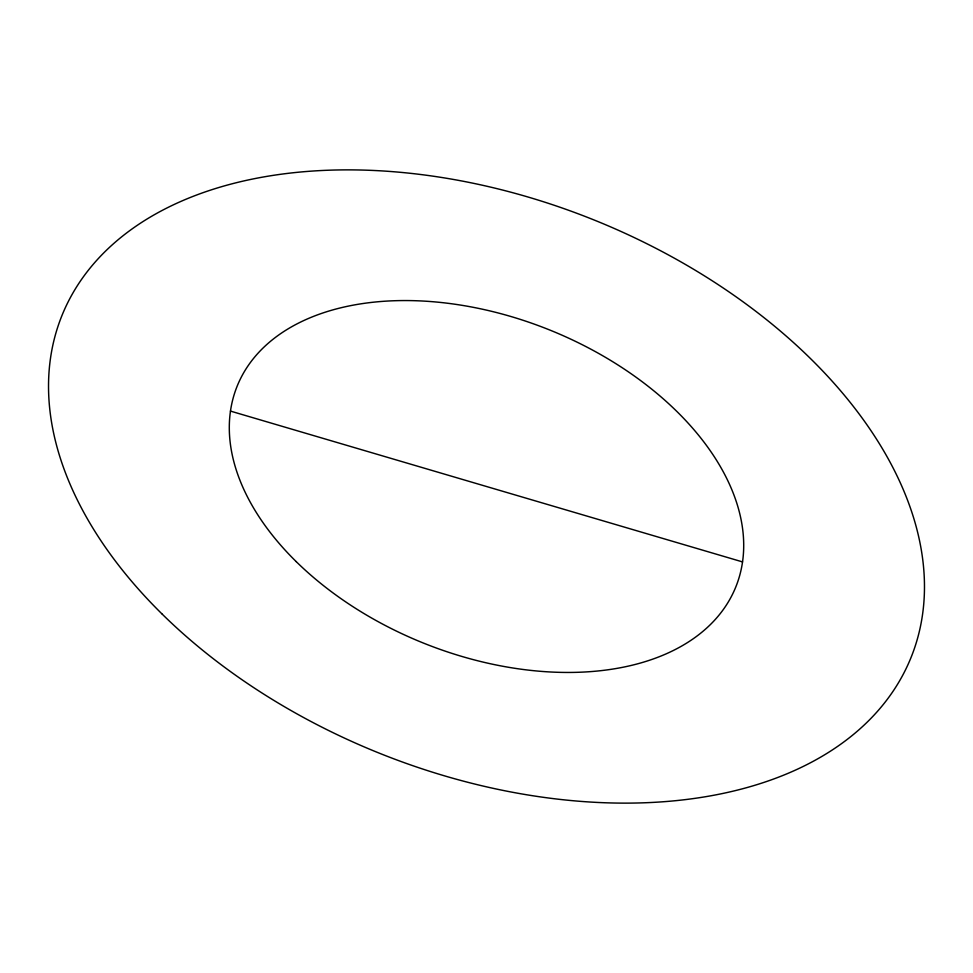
<?xml version="1.0" encoding="UTF-8"?>
<svg xmlns="http://www.w3.org/2000/svg" width="973" height="973" viewBox="0 0 973 973"><rect width="100%" height="100%" fill="white"/><g stroke="black" fill="none" stroke-linecap="round" stroke-linejoin="round"><path stroke-width="1.46" d="M230.455 411.093L742.545 561.908M162.345 614.279A457.687 287.412 21.9 0 0 903.649 673.498A457.687 287.412 21.9 0 0 393.506 171.722A457.687 287.412 21.9 0 0 162.345 614.279M296.133 561.543A268.779 168.791 21.9 0 0 731.477 596.315A268.779 168.791 21.9 0 0 431.878 301.642A268.779 168.791 21.9 0 0 296.133 561.543"/></g></svg>
